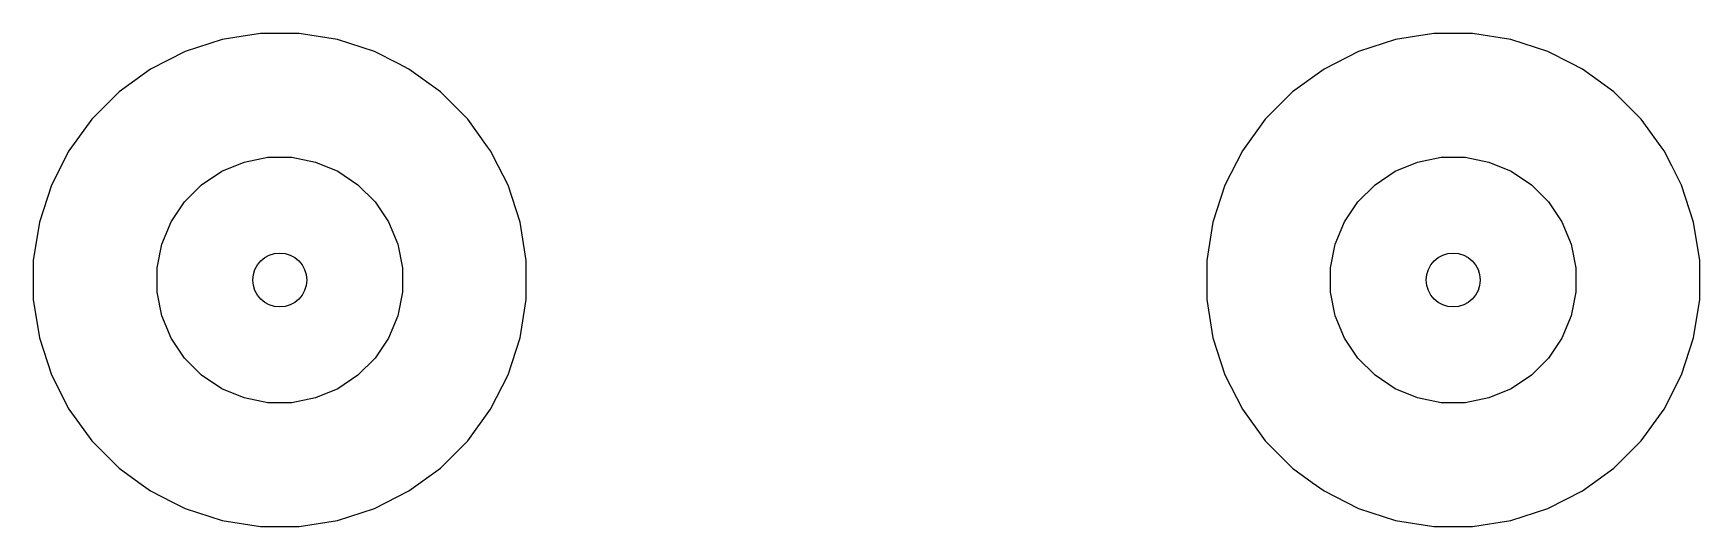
# Model space of a CAD drawing. Extents: x 20 to 124, y -124 to -20.
# Drawn here: x 48.33 to 59.15, y -73.6 to -70.4 of the extents above; entities that cross this region are included whole.
import ezdxf

# ---------------------------------------------------------------- set-up
doc = ezdxf.new("R2010")
doc.units = 0
doc.layers.add('BLACK', color=7, linetype='CONTINUOUS')
doc.layers.add('WHITE', color=7, linetype='CONTINUOUS')

msp = doc.modelspace()

# ---------------------------------------------------------------- linework, layer by layer
at = {"layer": 'BLACK', "linetype": 'CONTINUOUS'}
for p, q in [((49.555214, -70.43891), (49.315616, -70.51676)), ((49.679626, -70.419205), (49.555214, -70.43891)), ((49.804038, -70.3995), (49.679626, -70.419205)), ((50.055962, -70.3995), (49.804038, -70.3995)), ((50.304785, -70.43891), (50.055962, -70.3995)), ((50.544383, -70.51676), (50.304785, -70.43891)), ((57.175214, -70.43891), (56.935616, -70.51676)), ((57.299626, -70.419205), (57.175214, -70.43891)), ((57.424038, -70.3995), (57.299626, -70.419205)), ((57.675962, -70.3995), (57.424038, -70.3995)), ((57.924785, -70.43891), (57.675962, -70.3995)), ((58.164383, -70.51676), (57.924785, -70.43891)), ((49.315616, -70.51676), (49.091151, -70.631132)), ((50.698747, -70.595413), (50.544383, -70.51676)), ((56.935616, -70.51676), (56.711151, -70.631132)), ((58.318747, -70.595413), (58.164383, -70.51676)), ((49.091151, -70.631132), (48.88735, -70.779201)), ((50.768845, -70.63113), (50.698747, -70.595413)), ((50.768847, -70.631131), (50.768845, -70.63113)), ((50.768848, -70.631132), (50.768847, -70.631131)), ((50.972649, -70.779201), (50.768848, -70.631132)), ((56.711151, -70.631132), (56.50735, -70.779201)), ((58.388845, -70.63113), (58.318747, -70.595413)), ((58.388847, -70.631131), (58.388845, -70.63113)), ((58.388848, -70.631132), (58.388847, -70.631131)), ((58.592649, -70.779201), (58.388848, -70.631132)), ((48.887345, -70.779205), (48.709205, -70.957345)), ((48.88735, -70.779201), (48.887345, -70.779205)), ((50.972654, -70.779205), (50.972649, -70.779201)), ((51.150794, -70.957345), (50.972654, -70.779205)), ((56.507345, -70.779205), (56.329205, -70.957345)), ((56.50735, -70.779201), (56.507345, -70.779205)), ((58.592654, -70.779205), (58.592649, -70.779201)), ((58.770794, -70.957345), (58.592654, -70.779205)), ((48.709201, -70.95735), (48.561132, -71.161151)), ((48.709205, -70.957345), (48.709201, -70.95735)), ((51.150798, -70.95735), (51.150794, -70.957345)), ((51.279827, -71.134945), (51.150798, -70.95735)), ((56.329201, -70.95735), (56.181132, -71.161151)), ((56.329205, -70.957345), (56.329201, -70.95735)), ((58.770798, -70.95735), (58.770794, -70.957345)), ((58.899827, -71.134945), (58.770798, -70.95735)), ((48.561132, -71.161151), (48.44676, -71.385616)), ((51.29887, -71.161155), (51.279827, -71.134945)), ((51.348693, -71.258939), (51.29887, -71.161155)), ((56.181132, -71.161151), (56.06676, -71.385616)), ((58.91887, -71.161155), (58.899827, -71.134945)), ((58.968693, -71.258939), (58.91887, -71.161155)), ((49.422485, -71.381592), (49.552883, -71.294463)), ((49.552883, -71.294463), (49.697772, -71.234448)), ((49.697772, -71.234448), (49.851586, -71.203852)), ((49.851586, -71.203852), (50.008414, -71.203852)), ((50.008414, -71.203852), (50.162228, -71.234448)), ((50.162228, -71.234448), (50.307117, -71.294463)), ((50.307117, -71.294463), (50.437515, -71.381592)), ((51.413239, -71.385616), (51.348693, -71.258939)), ((57.042485, -71.381592), (57.172883, -71.294463)), ((57.172883, -71.294463), (57.317772, -71.234448)), ((57.317772, -71.234448), (57.471586, -71.203852)), ((57.471586, -71.203852), (57.628414, -71.203852)), ((57.628414, -71.203852), (57.782228, -71.234448)), ((57.782228, -71.234448), (57.927117, -71.294463)), ((57.927117, -71.294463), (58.057515, -71.381592)), ((59.033239, -71.385616), (58.968693, -71.258939)), ((48.44676, -71.385616), (48.36891, -71.625214)), ((49.311592, -71.492485), (49.422485, -71.381592)), ((50.437515, -71.381592), (50.548408, -71.492485)), ((51.413239, -71.385618), (51.413239, -71.385616)), ((51.413241, -71.385621), (51.413239, -71.385618)), ((51.49109, -71.625215), (51.413241, -71.385621)), ((56.06676, -71.385616), (55.98891, -71.625214)), ((56.931592, -71.492485), (57.042485, -71.381592)), ((58.057515, -71.381592), (58.168408, -71.492485)), ((59.033239, -71.385618), (59.033239, -71.385616)), ((59.033241, -71.385621), (59.033239, -71.385618)), ((59.11109, -71.625215), (59.033241, -71.385621)), ((49.224463, -71.622883), (49.311592, -71.492485)), ((50.548408, -71.492485), (50.635537, -71.622883)), ((56.844463, -71.622883), (56.931592, -71.492485)), ((58.168408, -71.492485), (58.255537, -71.622883)), ((48.36891, -71.625214), (48.3295, -71.874038)), ((49.164448, -71.767772), (49.224463, -71.622883)), ((50.635537, -71.622883), (50.695552, -71.767772)), ((51.5305, -71.874038), (51.49109, -71.625215)), ((55.98891, -71.625214), (55.9495, -71.874038)), ((56.784448, -71.767772), (56.844463, -71.622883)), ((58.255537, -71.622883), (58.315552, -71.767772)), ((59.1505, -71.874038), (59.11109, -71.625215)), ((49.133852, -71.921586), (49.164448, -71.767772)), ((50.695552, -71.767772), (50.726148, -71.921586)), ((56.753852, -71.921586), (56.784448, -71.767772)), ((58.315552, -71.767772), (58.346148, -71.921586)), ((48.3295, -71.874038), (48.3295, -72.125961)), ((49.133852, -72.078414), (49.133852, -71.921586)), ((50.726148, -71.921586), (50.726148, -72.078414)), ((51.5305, -72.125962), (51.5305, -71.874038)), ((55.9495, -71.874038), (55.9495, -72.125961)), ((56.753852, -72.078414), (56.753852, -71.921586)), ((58.346148, -71.921586), (58.346148, -72.078414)), ((59.1505, -72.125962), (59.1505, -71.874038)), ((48.3295, -72.125961), (48.36891, -72.374785)), ((49.164448, -72.232228), (49.133852, -72.078414)), ((50.726148, -72.078414), (50.695552, -72.232228)), ((51.49109, -72.374785), (51.5305, -72.125962)), ((55.9495, -72.125961), (55.98891, -72.374785)), ((56.784448, -72.232228), (56.753852, -72.078414)), ((58.346148, -72.078414), (58.315552, -72.232228)), ((59.11317, -72.361655), (59.1505, -72.125962)), ((49.224463, -72.377117), (49.164448, -72.232228)), ((50.695552, -72.232228), (50.635537, -72.377117)), ((56.844463, -72.377117), (56.784448, -72.232228)), ((58.315552, -72.232228), (58.255537, -72.377117)), ((48.36891, -72.374785), (48.44676, -72.614383)), ((49.311592, -72.507515), (49.224463, -72.377117)), ((50.635537, -72.377117), (50.548408, -72.507515)), ((51.413241, -72.614379), (51.49109, -72.374785)), ((55.98891, -72.374785), (56.06676, -72.614383)), ((56.931592, -72.507515), (56.844463, -72.377117)), ((58.255537, -72.377117), (58.168408, -72.507515)), ((59.033241, -72.614379), (59.11109, -72.374785)), ((59.11109, -72.374785), (59.11317, -72.361655)), ((49.422485, -72.618408), (49.311592, -72.507515)), ((50.548408, -72.507515), (50.437515, -72.618408)), ((57.042485, -72.618408), (56.931592, -72.507515)), ((58.168408, -72.507515), (58.057515, -72.618408)), ((48.44676, -72.614383), (48.561132, -72.838848)), ((49.552883, -72.705537), (49.422485, -72.618408)), ((49.697772, -72.765552), (49.552883, -72.705537)), ((50.307117, -72.705537), (50.162228, -72.765552)), ((50.437515, -72.618408), (50.307117, -72.705537)), ((51.29887, -72.838845), (51.413241, -72.614379)), ((56.06676, -72.614383), (56.181132, -72.838848)), ((57.172883, -72.705537), (57.042485, -72.618408)), ((57.317772, -72.765552), (57.172883, -72.705537)), ((57.927117, -72.705537), (57.782228, -72.765552)), ((58.057515, -72.618408), (57.927117, -72.705537)), ((58.91887, -72.838845), (59.033241, -72.614379)), ((49.851586, -72.796148), (49.697772, -72.765552)), ((50.008414, -72.796148), (49.851586, -72.796148)), ((50.162228, -72.765552), (50.008414, -72.796148)), ((57.471586, -72.796148), (57.317772, -72.765552)), ((57.628414, -72.796148), (57.471586, -72.796148)), ((57.782228, -72.765552), (57.628414, -72.796148)), ((48.561132, -72.838848), (48.709201, -73.042649)), ((51.150793, -73.042656), (51.29887, -72.838845)), ((56.181132, -72.838848), (56.329201, -73.042649)), ((58.770793, -73.042656), (58.91887, -72.838845)), ((48.709201, -73.042649), (48.709205, -73.042654)), ((48.709205, -73.042654), (48.887345, -73.220794)), ((50.972656, -73.220793), (51.150793, -73.042656)), ((56.329201, -73.042649), (56.329205, -73.042654)), ((56.329205, -73.042654), (56.507345, -73.220794)), ((58.592656, -73.220793), (58.770793, -73.042656)), ((48.887345, -73.220794), (48.88735, -73.220798)), ((48.88735, -73.220798), (49.014716, -73.313334)), ((50.768845, -73.36887), (50.972656, -73.220793)), ((56.507345, -73.220794), (56.50735, -73.220798)), ((56.50735, -73.220798), (56.634716, -73.313334)), ((58.388845, -73.36887), (58.592656, -73.220793)), ((49.014716, -73.313334), (49.091155, -73.36887)), ((56.634716, -73.313334), (56.711155, -73.36887)), ((49.091155, -73.36887), (49.234184, -73.441747)), ((49.234184, -73.441747), (49.315616, -73.483239)), ((50.544379, -73.483241), (50.768845, -73.36887)), ((56.711155, -73.36887), (56.854184, -73.441747)), ((56.854184, -73.441747), (56.935616, -73.483239)), ((58.164379, -73.483241), (58.388845, -73.36887)), ((49.315616, -73.483239), (49.315618, -73.483239)), ((49.315618, -73.483239), (49.315621, -73.483241)), ((49.315621, -73.483241), (49.555215, -73.56109)), ((49.555215, -73.56109), (49.804038, -73.6005)), ((50.055962, -73.6005), (50.304785, -73.56109)), ((50.304785, -73.56109), (50.544379, -73.483241)), ((56.935616, -73.483239), (56.935618, -73.483239)), ((56.935618, -73.483239), (56.935621, -73.483241)), ((56.935621, -73.483241), (57.175215, -73.56109)), ((57.175215, -73.56109), (57.424038, -73.6005)), ((57.675962, -73.6005), (57.924785, -73.56109)), ((57.924785, -73.56109), (58.164379, -73.483241)), ((49.804038, -73.6005), (49.804039, -73.6005)), ((49.804039, -73.6005), (50.055961, -73.6005)), ((50.055961, -73.6005), (50.055962, -73.6005)), ((57.424038, -73.6005), (57.424039, -73.6005)), ((57.424039, -73.6005), (57.675961, -73.6005)), ((57.675961, -73.6005), (57.675962, -73.6005))]:
    msp.add_line(p, q, dxfattribs=at)
at = {"layer": 'BLACK'}
for centre in [(49.93, -72), (57.55, -72)]:
    msp.add_circle(centre, 0.175, dxfattribs=at)
at = {"layer": 'WHITE'}
for centre in [(49.93, -72), (57.55, -72)]:
    msp.add_circle(centre, 0.175, dxfattribs=at)

doc.saveas('drawing.dxf')
